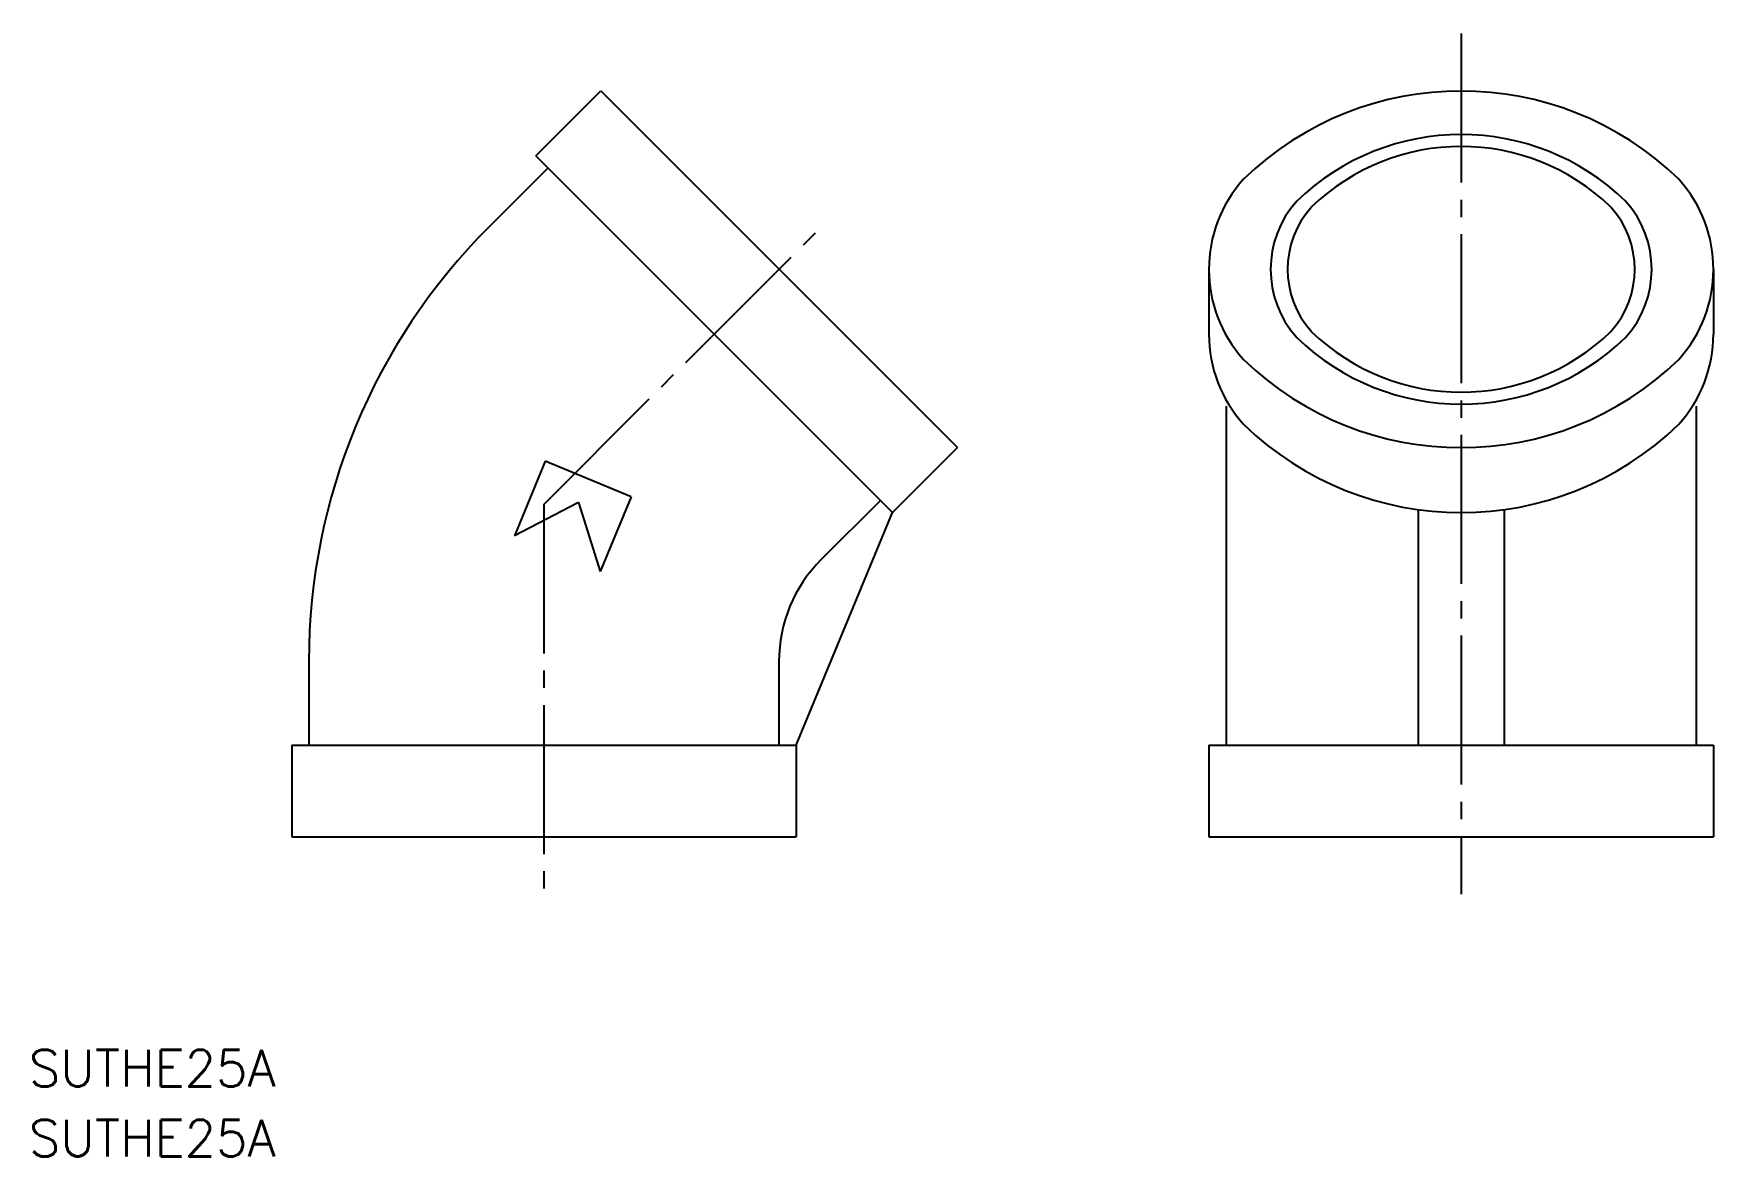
# Model space of a CAD drawing. Extents: x 47 to 194, y 151 to 249.
import ezdxf

# ---------------------------------------------------------------- set-up
doc = ezdxf.new("R2010")
doc.units = 0
doc.linetypes.add('CENTER', pattern=[17.5, 13, -1.5, 1.5, -1.5])
doc.layers.get('0').update_dxf_attribs({"linetype": 'CONTINUOUS'})
doc.layers.add('CENTER', color=1, linetype='CENTER')
doc.styles.get("Standard").update_dxf_attribs({"font": 'txt.shx', "bigfont": '@extfont2.shx'})

msp = doc.modelspace()

# ---------------------------------------------------------------- linework, layer by layer
at = {"color": 7, "linetype": 'CONTINUOUS'}
for p, q in [((90.94, 238.15), (96.6, 243.81)), ((96.6, 243.81), (127.71, 212.7)), ((90.94, 238.15), (122.06, 207.04)), ((86.82, 231.91), (92.01, 237.09)), ((149.65, 228.25), (149.65, 222.6)), ((193.65, 228.25), (193.65, 222.6)), ((151.15, 216.33), (151.15, 186.75)), ((192.15, 216.33), (192.15, 186.75)), ((122.06, 207.04), (127.71, 212.7)), ((91.77, 211.52), (89.07, 205)), ((99.27, 208.41), (91.77, 211.52)), ((99.27, 208.41), (96.57, 201.89)), ((115.84, 202.95), (121, 208.1)), ((94.67, 207.91), (89.07, 205)), ((94.67, 207.91), (96.57, 201.89)), ((113.65, 186.75), (122.06, 207.04)), ((167.9, 207.3), (167.9, 186.75)), ((175.4, 207.3), (175.4, 186.75)), ((71.15, 194.08), (71.15, 186.75)), ((112.15, 194.04), (112.15, 186.75)), ((69.65, 186.75), (69.65, 178.75)), ((69.65, 186.75), (113.65, 186.75)), ((113.65, 186.75), (113.65, 178.75)), ((149.65, 186.75), (149.65, 178.75)), ((149.65, 186.75), (193.65, 186.75)), ((193.65, 186.75), (193.65, 178.75)), ((69.65, 178.75), (113.65, 178.75)), ((149.65, 178.75), (193.65, 178.75))]:
    msp.add_line(p, q, dxfattribs=at)
for centre, radius, start, end in [((171.65, 216.54), 27.26, 45.8745, 134.1255), ((171.65, 219.4), 20.6, 45.8757, 134.1243), ((171.65, 220.19), 18.77, 45.8773, 134.1227), ((161.4, 228.25), 11.75, 138.0083, 221.9917), ((181.9, 228.25), 11.75, 318.0083, 41.9917), ((163.91, 228.25), 8.88, 138.0128, 221.9872), ((164.6, 228.25), 8.09, 138.0182, 221.9819), ((178.7, 228.25), 8.09, 318.0182, 41.9819), ((179.39, 228.25), 8.88, 318.0128, 41.9872), ((124.65, 194.08), 53.5, 135, 180), ((171.65, 236.31), 18.77, 225.8773, 314.1227), ((161.4, 222.6), 11.75, 180, 221.9917), ((171.65, 237.1), 20.6, 225.8757, 314.1243), ((181.9, 222.6), 11.75, 318.0083, 0), ((171.65, 239.96), 27.26, 225.8745, 314.1255), ((171.65, 234.3), 27.26, 225.8745, 314.1255), ((124.75, 194.04), 12.6, 135, 180)]:
    msp.add_arc(centre, radius, start, end, dxfattribs=at)
at = {"layer": 'CENTER', "color": 1, "linetype": 'CENTER'}
for p, q in [((171.65, 248.81), (171.65, 173.75)), ((91.65, 207.75), (115.69, 231.79)), ((91.65, 207.75), (91.65, 173.75))]:
    msp.add_line(p, q, dxfattribs=at)

# ---------------------------------------------------------------- texts
at = {"color": 7, "linetype": 'CONTINUOUS'}
for p in [(46.73, 156.98), (46.73, 150.89)]:
    msp.add_text('SUTHE25A', height=3.2, dxfattribs=at).set_placement(p)

doc.saveas('drawing.dxf')
